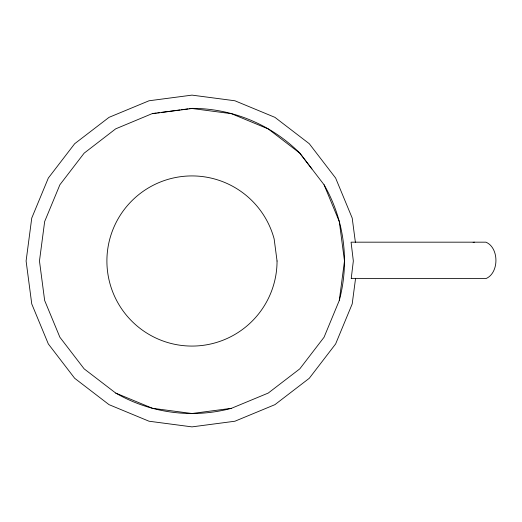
<?xml version="1.0" encoding="UTF-8"?>
<svg xmlns="http://www.w3.org/2000/svg" width="522" height="522" viewBox="0 0 522 522"><rect width="100%" height="100%" fill="white"/><g stroke="black" fill="none" stroke-linecap="round" stroke-linejoin="round"><path stroke-width="0.78" d="M152.457 113.515L115.682 128.849L84.14 153.161L59.899 184.749L44.664 221.53L39.463 261L44.651 300.476L59.893 337.258L84.133 368.839L115.721 393.073L152.509 408.308L191.979 413.509L231.448 408.308L268.23 393.073L299.817 368.839L324.051 337.251L339.287 300.47L344.487 261L339.287 221.53L324.051 184.749L299.817 153.161L268.23 128.927L231.448 113.692L191.979 108.491L152.509 113.692M355.554 278.494L352.2 303.935L335.633 343.939L309.272 378.293L274.918 404.654L234.907 421.228L191.979 426.879L149.044 421.228L109.039 404.654L74.685 378.293L48.324 343.939L31.751 303.935L26.1 261L31.751 218.065L48.324 178.061L74.685 143.707L109.039 117.346L149.044 100.772L191.979 95.121L234.907 100.772L274.918 117.346L309.272 143.707L335.633 178.061L352.2 218.065L355.417 242.476M473.115 242.417L474.322 242.175M161.663 112.321L168.045 111.493M169.643 111.284L180.012 109.927M181.61 109.718L187.992 108.883M189.584 108.674L191.979 108.367A152.855 152.718 -84.7 0 1 299.83 153.148L311.934 168.952M153.214 113.418L156.241 113.026M157.755 112.83L159.269 112.635M324.058 184.742A152.463 152.228 52.3 0 1 339.28 300.47M231.448 408.308A152.496 152.483 7.5 0 1 115.721 393.073M351.241 278.37L485.91 278.604C499.267 273.058 499.267 247.722 485.91 242.175L351.078 242.175L353.335 261L351.241 278.37M277.051 261L274.154 238.978A85.073 85.073 0 0 0 137.293 195.828A85.073 85.073 0 0 0 156.026 338.106A85.073 85.073 0 0 0 277.051 261"/></g></svg>
